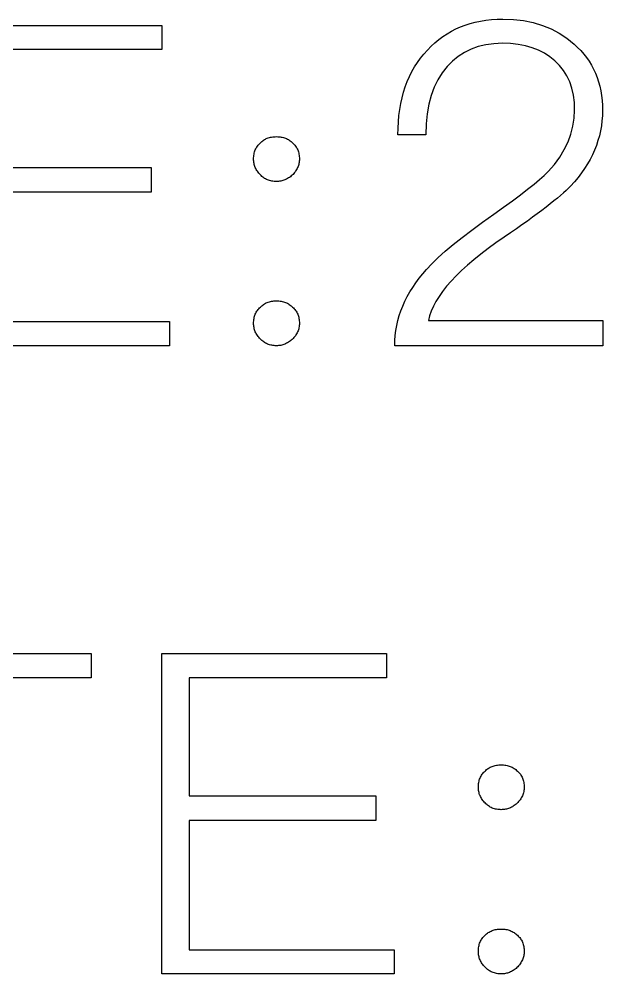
# Model space of a CAD drawing. Extents: x -100 to 100, y -100 to 100.
# Drawn here: x -85.08 to -79.12, y -62.09 to -52.33 of the extents above; entities that cross this region are included whole.
import ezdxf

# ---------------------------------------------------------------- set-up
doc = ezdxf.new("R2010")
doc.units = 0
doc.header["$MEASUREMENT"] = 0
doc.layers.get('0').update_dxf_attribs({"linetype": 'CONTINUOUS'})

msp = doc.modelspace()

# ---------------------------------------------------------------- linework, layer by layer
for points in [[(-85.922412, -52.39271), (-83.624775, -52.39271), (-83.624775, -52.39271), (-83.624775, -52.640361), (-83.624775, -52.640361), (-85.642656, -52.640361), (-85.642656, -52.640361), (-85.642656, -53.846499), (-85.642656, -53.846499), (-83.734844, -53.846499), (-83.734844, -53.846499), (-83.734844, -54.09874), (-83.734844, -54.09874), (-85.642656, -54.09874), (-85.642656, -54.09874), (-85.642656, -55.419536), (-85.642656, -55.419536), (-83.546807, -55.419536), (-83.546807, -55.419536), (-83.546807, -55.667188), (-83.546807, -55.667188), (-85.922412, -55.667188), (-85.922412, -55.667188), (-85.922412, -52.39271)], [(-80.138423, -52.328501), (-80.029717, -52.332515), (-80.029717, -52.332515), (-79.92603, -52.344551), (-79.92603, -52.344551), (-79.827354, -52.364614), (-79.827354, -52.364614), (-79.733701, -52.392705), (-79.733701, -52.392705), (-79.645059, -52.428818), (-79.645059, -52.428818), (-79.561436, -52.472959), (-79.561436, -52.472959), (-79.482822, -52.525127), (-79.482822, -52.525127), (-79.409233, -52.585317), (-79.409233, -52.585317), (-79.374248, -52.617529), (-79.374248, -52.617529), (-79.341514, -52.651104), (-79.341514, -52.651104), (-79.311045, -52.686035), (-79.311045, -52.686035), (-79.282827, -52.722329), (-79.282827, -52.722329), (-79.25687, -52.759985), (-79.25687, -52.759985), (-79.233169, -52.799004), (-79.233169, -52.799004), (-79.211729, -52.83939), (-79.211729, -52.83939), (-79.192544, -52.881123), (-79.192544, -52.881123), (-79.175605, -52.924229), (-79.175605, -52.924229), (-79.160938, -52.968691), (-79.160938, -52.968691), (-79.148525, -53.014521), (-79.148525, -53.014521), (-79.138369, -53.061704), (-79.138369, -53.061704), (-79.130469, -53.110254), (-79.130469, -53.110254), (-79.124824, -53.160166), (-79.124824, -53.160166), (-79.12144, -53.211436), (-79.12144, -53.211436), (-79.120308, -53.264072), (-79.120308, -53.264072), (-79.121582, -53.316523), (-79.121582, -53.316523), (-79.125396, -53.368398), (-79.125396, -53.368398), (-79.131758, -53.419707), (-79.131758, -53.419707), (-79.140664, -53.470444), (-79.140664, -53.470444), (-79.152109, -53.520605), (-79.152109, -53.520605), (-79.166099, -53.57019), (-79.166099, -53.57019), (-79.182632, -53.619204), (-79.182632, -53.619204), (-79.201714, -53.667646), (-79.201714, -53.667646), (-79.223335, -53.715513), (-79.223335, -53.715513), (-79.247495, -53.762803), (-79.247495, -53.762803), (-79.274209, -53.809526), (-79.274209, -53.809526), (-79.303467, -53.855674), (-79.303467, -53.855674), (-79.335264, -53.90125), (-79.335264, -53.90125), (-79.369604, -53.94625), (-79.369604, -53.94625), (-79.406494, -53.990674), (-79.406494, -53.990674), (-79.445923, -54.034526), (-79.445923, -54.034526), (-79.467388, -54.05646), (-79.467388, -54.05646), (-79.491636, -54.079819), (-79.491636, -54.079819), (-79.518691, -54.104614), (-79.518691, -54.104614), (-79.54854, -54.13084), (-79.54854, -54.13084), (-79.581177, -54.158501), (-79.581177, -54.158501), (-79.616611, -54.187598), (-79.616611, -54.187598), (-79.654844, -54.21812), (-79.654844, -54.21812), (-79.695864, -54.250078), (-79.695864, -54.250078), (-79.739683, -54.283472), (-79.739683, -54.283472), (-79.786294, -54.318296), (-79.786294, -54.318296), (-79.835703, -54.354556), (-79.835703, -54.354556), (-79.887905, -54.392246), (-79.887905, -54.392246), (-79.942905, -54.431377), (-79.942905, -54.431377), (-80.000698, -54.471934), (-80.000698, -54.471934), (-80.061279, -54.513926), (-80.061279, -54.513926), (-80.124663, -54.557349), (-80.124663, -54.557349), (-80.20938, -54.61604), (-80.20938, -54.61604), (-80.289258, -54.674009), (-80.289258, -54.674009), (-80.364302, -54.73126), (-80.364302, -54.73126), (-80.434517, -54.787798), (-80.434517, -54.787798), (-80.499878, -54.843623), (-80.499878, -54.843623), (-80.560415, -54.898726), (-80.560415, -54.898726), (-80.616118, -54.953115), (-80.616118, -54.953115), (-80.666973, -55.006787), (-80.666973, -55.006787), (-80.712998, -55.059741), (-80.712998, -55.059741), (-80.754185, -55.111982), (-80.754185, -55.111982), (-80.790527, -55.163501), (-80.790527, -55.163501), (-80.822041, -55.214307), (-80.822041, -55.214307), (-80.848716, -55.264399), (-80.848716, -55.264399), (-80.870552, -55.313774), (-80.870552, -55.313774), (-80.887554, -55.362432), (-80.887554, -55.362432), (-80.899722, -55.410371), (-80.899722, -55.410371), (-79.115718, -55.410371), (-79.115718, -55.410371), (-79.115718, -55.667188), (-79.115718, -55.667188), (-81.243672, -55.667188), (-81.243672, -55.667188), (-81.242397, -55.614697), (-81.242397, -55.614697), (-81.238584, -55.56271), (-81.238584, -55.56271), (-81.232227, -55.511226), (-81.232227, -55.511226), (-81.223325, -55.460239), (-81.223325, -55.460239), (-81.21187, -55.409761), (-81.21187, -55.409761), (-81.197886, -55.359775), (-81.197886, -55.359775), (-81.181348, -55.310298), (-81.181348, -55.310298), (-81.162275, -55.261318), (-81.162275, -55.261318), (-81.140654, -55.212842), (-81.140654, -55.212842), (-81.116484, -55.164868), (-81.116484, -55.164868), (-81.089771, -55.117393), (-81.089771, -55.117393), (-81.060522, -55.070425), (-81.060522, -55.070425), (-81.028721, -55.02395), (-81.028721, -55.02395), (-80.994375, -54.977983), (-80.994375, -54.977983), (-80.957495, -54.932515), (-80.957495, -54.932515), (-80.918057, -54.887549), (-80.918057, -54.887549), (-80.863169, -54.828579), (-80.863169, -54.828579), (-80.799395, -54.766304), (-80.799395, -54.766304), (-80.726733, -54.700737), (-80.726733, -54.700737), (-80.64519, -54.631875), (-80.64519, -54.631875), (-80.554756, -54.559717), (-80.554756, -54.559717), (-80.455439, -54.484258), (-80.455439, -54.484258), (-80.347231, -54.405508), (-80.347231, -54.405508), (-80.230142, -54.323462), (-80.230142, -54.323462), (-80.131182, -54.252446), (-80.131182, -54.252446), (-80.040679, -54.186167), (-80.040679, -54.186167), (-79.958633, -54.124609), (-79.958633, -54.124609), (-79.885034, -54.067788), (-79.885034, -54.067788), (-79.819902, -54.015688), (-79.819902, -54.015688), (-79.763218, -53.968325), (-79.763218, -53.968325), (-79.71499, -53.925684), (-79.71499, -53.925684), (-79.67522, -53.887778), (-79.67522, -53.887778), (-79.611807, -53.81376), (-79.611807, -53.81376), (-79.556846, -53.738447), (-79.556846, -53.738447), (-79.510337, -53.661841), (-79.510337, -53.661841), (-79.47229, -53.58395), (-79.47229, -53.58395), (-79.442695, -53.504766), (-79.442695, -53.504766), (-79.421548, -53.424297), (-79.421548, -53.424297), (-79.408867, -53.342534), (-79.408867, -53.342534), (-79.404644, -53.259482), (-79.404644, -53.259482), (-79.407798, -53.180371), (-79.407798, -53.180371), (-79.417251, -53.105845), (-79.417251, -53.105845), (-79.433018, -53.035913), (-79.433018, -53.035913), (-79.455093, -52.970557), (-79.455093, -52.970557), (-79.483472, -52.90979), (-79.483472, -52.90979), (-79.518154, -52.853608), (-79.518154, -52.853608), (-79.559141, -52.802017), (-79.559141, -52.802017), (-79.606431, -52.75501), (-79.606431, -52.75501), (-79.657959, -52.713091), (-79.657959, -52.713091), (-79.713916, -52.676758), (-79.713916, -52.676758), (-79.774326, -52.646016), (-79.774326, -52.646016), (-79.83918, -52.620864), (-79.83918, -52.620864), (-79.908477, -52.601299), (-79.908477, -52.601299), (-79.982207, -52.587324), (-79.982207, -52.587324), (-80.060386, -52.578945), (-80.060386, -52.578945), (-80.143013, -52.576152), (-80.143013, -52.576152), (-80.230078, -52.579878), (-80.230078, -52.579878), (-80.312407, -52.591055), (-80.312407, -52.591055), (-80.39002, -52.609688), (-80.39002, -52.609688), (-80.462896, -52.635767), (-80.462896, -52.635767), (-80.53104, -52.669307), (-80.53104, -52.669307), (-80.594458, -52.710293), (-80.594458, -52.710293), (-80.653145, -52.758735), (-80.653145, -52.758735), (-80.707104, -52.814629), (-80.707104, -52.814629), (-80.758696, -52.877686), (-80.758696, -52.877686), (-80.803408, -52.947627), (-80.803408, -52.947627), (-80.841245, -53.024443), (-80.841245, -53.024443), (-80.872202, -53.10814), (-80.872202, -53.10814), (-80.896279, -53.198716), (-80.896279, -53.198716), (-80.913477, -53.296172), (-80.913477, -53.296172), (-80.923794, -53.400503), (-80.923794, -53.400503), (-80.927231, -53.511719), (-80.927231, -53.511719), (-81.211572, -53.511719), (-81.211572, -53.511719), (-81.210391, -53.443843), (-81.210391, -53.443843), (-81.206841, -53.377788), (-81.206841, -53.377788), (-81.200928, -53.313564), (-81.200928, -53.313564), (-81.192656, -53.251172), (-81.192656, -53.251172), (-81.182012, -53.190601), (-81.182012, -53.190601), (-81.169009, -53.13186), (-81.169009, -53.13186), (-81.153638, -53.074946), (-81.153638, -53.074946), (-81.135908, -53.019854), (-81.135908, -53.019854), (-81.115806, -52.966597), (-81.115806, -52.966597), (-81.09334, -52.915161), (-81.09334, -52.915161), (-81.068511, -52.865557), (-81.068511, -52.865557), (-81.041313, -52.817778), (-81.041313, -52.817778), (-81.011758, -52.771831), (-81.011758, -52.771831), (-80.979829, -52.727705), (-80.979829, -52.727705), (-80.945542, -52.68541), (-80.945542, -52.68541), (-80.908896, -52.644937), (-80.908896, -52.644937), (-80.872021, -52.606621), (-80.872021, -52.606621), (-80.833652, -52.570776), (-80.833652, -52.570776), (-80.79377, -52.537402), (-80.79377, -52.537402), (-80.752388, -52.506494), (-80.752388, -52.506494), (-80.709502, -52.478066), (-80.709502, -52.478066), (-80.665112, -52.452109), (-80.665112, -52.452109), (-80.619209, -52.428623), (-80.619209, -52.428623), (-80.571807, -52.407607), (-80.571807, -52.407607), (-80.5229, -52.389067), (-80.5229, -52.389067), (-80.47249, -52.372998), (-80.47249, -52.372998), (-80.420576, -52.359404), (-80.420576, -52.359404), (-80.367153, -52.348276), (-80.367153, -52.348276), (-80.312231, -52.339624), (-80.312231, -52.339624), (-80.255801, -52.333442), (-80.255801, -52.333442), (-80.197861, -52.329736), (-80.197861, -52.329736), (-80.138423, -52.328501)], [(-82.452568, -53.530059), (-82.440098, -53.530308), (-82.440098, -53.530308), (-82.42792, -53.53106), (-82.42792, -53.53106), (-82.416025, -53.532319), (-82.416025, -53.532319), (-82.404424, -53.534072), (-82.404424, -53.534072), (-82.393096, -53.536328), (-82.393096, -53.536328), (-82.382061, -53.539087), (-82.382061, -53.539087), (-82.371318, -53.542349), (-82.371318, -53.542349), (-82.360859, -53.546113), (-82.360859, -53.546113), (-82.350684, -53.550376), (-82.350684, -53.550376), (-82.340791, -53.555137), (-82.340791, -53.555137), (-82.331191, -53.560405), (-82.331191, -53.560405), (-82.321865, -53.566177), (-82.321865, -53.566177), (-82.312842, -53.572446), (-82.312842, -53.572446), (-82.304102, -53.579219), (-82.304102, -53.579219), (-82.295645, -53.586494), (-82.295645, -53.586494), (-82.287471, -53.594268), (-82.287471, -53.594268), (-82.279141, -53.601899), (-82.279141, -53.601899), (-82.271348, -53.609888), (-82.271348, -53.609888), (-82.264092, -53.618237), (-82.264092, -53.618237), (-82.257373, -53.626943), (-82.257373, -53.626943), (-82.251201, -53.636006), (-82.251201, -53.636006), (-82.245547, -53.64543), (-82.245547, -53.64543), (-82.240449, -53.65521), (-82.240449, -53.65521), (-82.235879, -53.665352), (-82.235879, -53.665352), (-82.231846, -53.67585), (-82.231846, -53.67585), (-82.228359, -53.686709), (-82.228359, -53.686709), (-82.2254, -53.69792), (-82.2254, -53.69792), (-82.222979, -53.709497), (-82.222979, -53.709497), (-82.221094, -53.721426), (-82.221094, -53.721426), (-82.219756, -53.733716), (-82.219756, -53.733716), (-82.218955, -53.746367), (-82.218955, -53.746367), (-82.218682, -53.75937), (-82.218682, -53.75937), (-82.218965, -53.770762), (-82.218965, -53.770762), (-82.219834, -53.782012), (-82.219834, -53.782012), (-82.22126, -53.79312), (-82.22126, -53.79312), (-82.223262, -53.804087), (-82.223262, -53.804087), (-82.22584, -53.814902), (-82.22584, -53.814902), (-82.229004, -53.825581), (-82.229004, -53.825581), (-82.232725, -53.836113), (-82.232725, -53.836113), (-82.237031, -53.846504), (-82.237031, -53.846504), (-82.241904, -53.856753), (-82.241904, -53.856753), (-82.247344, -53.866855), (-82.247344, -53.866855), (-82.253369, -53.876816), (-82.253369, -53.876816), (-82.259961, -53.886636), (-82.259961, -53.886636), (-82.267119, -53.896309), (-82.267119, -53.896309), (-82.274863, -53.905835), (-82.274863, -53.905835), (-82.283174, -53.915225), (-82.283174, -53.915225), (-82.292061, -53.924468), (-82.292061, -53.924468), (-82.301289, -53.932241), (-82.301289, -53.932241), (-82.310625, -53.939517), (-82.310625, -53.939517), (-82.320068, -53.946284), (-82.320068, -53.946284), (-82.329609, -53.952554), (-82.329609, -53.952554), (-82.339268, -53.958325), (-82.339268, -53.958325), (-82.349033, -53.963589), (-82.349033, -53.963589), (-82.358896, -53.968354), (-82.358896, -53.968354), (-82.368877, -53.972622), (-82.368877, -53.972622), (-82.378965, -53.976377), (-82.378965, -53.976377), (-82.38915, -53.979644), (-82.38915, -53.979644), (-82.399453, -53.982397), (-82.399453, -53.982397), (-82.409863, -53.984658), (-82.409863, -53.984658), (-82.420381, -53.986411), (-82.420381, -53.986411), (-82.431006, -53.987666), (-82.431006, -53.987666), (-82.441729, -53.988418), (-82.441729, -53.988418), (-82.452568, -53.988667), (-82.452568, -53.988667), (-82.465039, -53.988398), (-82.465039, -53.988398), (-82.477217, -53.987598), (-82.477217, -53.987598), (-82.489121, -53.98625), (-82.489121, -53.98625), (-82.500723, -53.98437), (-82.500723, -53.98437), (-82.512041, -53.981953), (-82.512041, -53.981953), (-82.523086, -53.978994), (-82.523086, -53.978994), (-82.533828, -53.975503), (-82.533828, -53.975503), (-82.544297, -53.971475), (-82.544297, -53.971475), (-82.554463, -53.966904), (-82.554463, -53.966904), (-82.564365, -53.961797), (-82.564365, -53.961797), (-82.573955, -53.956152), (-82.573955, -53.956152), (-82.583281, -53.949976), (-82.583281, -53.949976), (-82.592305, -53.943257), (-82.592305, -53.943257), (-82.601045, -53.936001), (-82.601045, -53.936001), (-82.609502, -53.928208), (-82.609502, -53.928208), (-82.617666, -53.919878), (-82.617666, -53.919878), (-82.625996, -53.911191), (-82.625996, -53.911191), (-82.633789, -53.902324), (-82.633789, -53.902324), (-82.641055, -53.893276), (-82.641055, -53.893276), (-82.647773, -53.884053), (-82.647773, -53.884053), (-82.653945, -53.874644), (-82.653945, -53.874644), (-82.65959, -53.865063), (-82.65959, -53.865063), (-82.664697, -53.855298), (-82.664697, -53.855298), (-82.669268, -53.845356), (-82.669268, -53.845356), (-82.673301, -53.835234), (-82.673301, -53.835234), (-82.676787, -53.824937), (-82.676787, -53.824937), (-82.679736, -53.814458), (-82.679736, -53.814458), (-82.682158, -53.803799), (-82.682158, -53.803799), (-82.684043, -53.792959), (-82.684043, -53.792959), (-82.685391, -53.781943), (-82.685391, -53.781943), (-82.686191, -53.770747), (-82.686191, -53.770747), (-82.686465, -53.75937), (-82.686465, -53.75937), (-82.686191, -53.746367), (-82.686191, -53.746367), (-82.685391, -53.733716), (-82.685391, -53.733716), (-82.684043, -53.721426), (-82.684043, -53.721426), (-82.682158, -53.709497), (-82.682158, -53.709497), (-82.679736, -53.69792), (-82.679736, -53.69792), (-82.676787, -53.686709), (-82.676787, -53.686709), (-82.673301, -53.67585), (-82.673301, -53.67585), (-82.669268, -53.665352), (-82.669268, -53.665352), (-82.664697, -53.65521), (-82.664697, -53.65521), (-82.65959, -53.64543), (-82.65959, -53.64543), (-82.653945, -53.636006), (-82.653945, -53.636006), (-82.647773, -53.626943), (-82.647773, -53.626943), (-82.641055, -53.618237), (-82.641055, -53.618237), (-82.633789, -53.609888), (-82.633789, -53.609888), (-82.625996, -53.601899), (-82.625996, -53.601899), (-82.617666, -53.594268), (-82.617666, -53.594268), (-82.610039, -53.586494), (-82.610039, -53.586494), (-82.602051, -53.579219), (-82.602051, -53.579219), (-82.593701, -53.572446), (-82.593701, -53.572446), (-82.585, -53.566177), (-82.585, -53.566177), (-82.575928, -53.560405), (-82.575928, -53.560405), (-82.566504, -53.555137), (-82.566504, -53.555137), (-82.556729, -53.550376), (-82.556729, -53.550376), (-82.546592, -53.546113), (-82.546592, -53.546113), (-82.536094, -53.542349), (-82.536094, -53.542349), (-82.525234, -53.539087), (-82.525234, -53.539087), (-82.514014, -53.536328), (-82.514014, -53.536328), (-82.502451, -53.534072), (-82.502451, -53.534072), (-82.490508, -53.532319), (-82.490508, -53.532319), (-82.478223, -53.53106), (-82.478223, -53.53106), (-82.465576, -53.530308), (-82.465576, -53.530308), (-82.452568, -53.530059)], [(-82.452568, -55.208579), (-82.440098, -55.208828), (-82.440098, -55.208828), (-82.42792, -55.20958), (-82.42792, -55.20958), (-82.416025, -55.210835), (-82.416025, -55.210835), (-82.404424, -55.212593), (-82.404424, -55.212593), (-82.393096, -55.214849), (-82.393096, -55.214849), (-82.382061, -55.217607), (-82.382061, -55.217607), (-82.371318, -55.220869), (-82.371318, -55.220869), (-82.360859, -55.224629), (-82.360859, -55.224629), (-82.350684, -55.228892), (-82.350684, -55.228892), (-82.340791, -55.233657), (-82.340791, -55.233657), (-82.331191, -55.238926), (-82.331191, -55.238926), (-82.321865, -55.244692), (-82.321865, -55.244692), (-82.312842, -55.250962), (-82.312842, -55.250962), (-82.304102, -55.257734), (-82.304102, -55.257734), (-82.295645, -55.265005), (-82.295645, -55.265005), (-82.287471, -55.272778), (-82.287471, -55.272778), (-82.279141, -55.28041), (-82.279141, -55.28041), (-82.271348, -55.288398), (-82.271348, -55.288398), (-82.264092, -55.296748), (-82.264092, -55.296748), (-82.257373, -55.305459), (-82.257373, -55.305459), (-82.251201, -55.314521), (-82.251201, -55.314521), (-82.245547, -55.323945), (-82.245547, -55.323945), (-82.240449, -55.333726), (-82.240449, -55.333726), (-82.235879, -55.343867), (-82.235879, -55.343867), (-82.231846, -55.354365), (-82.231846, -55.354365), (-82.228359, -55.36522), (-82.228359, -55.36522), (-82.2254, -55.376431), (-82.2254, -55.376431), (-82.222979, -55.388008), (-82.222979, -55.388008), (-82.221094, -55.399937), (-82.221094, -55.399937), (-82.219756, -55.412227), (-82.219756, -55.412227), (-82.218955, -55.424873), (-82.218955, -55.424873), (-82.218682, -55.437876), (-82.218682, -55.437876), (-82.218965, -55.449272), (-82.218965, -55.449272), (-82.219834, -55.460522), (-82.219834, -55.460522), (-82.22126, -55.471631), (-82.22126, -55.471631), (-82.223262, -55.482598), (-82.223262, -55.482598), (-82.22584, -55.493418), (-82.22584, -55.493418), (-82.229004, -55.504097), (-82.229004, -55.504097), (-82.232725, -55.514629), (-82.232725, -55.514629), (-82.237031, -55.52502), (-82.237031, -55.52502), (-82.241904, -55.535269), (-82.241904, -55.535269), (-82.247344, -55.545371), (-82.247344, -55.545371), (-82.253369, -55.555332), (-82.253369, -55.555332), (-82.259961, -55.565146), (-82.259961, -55.565146), (-82.267119, -55.574819), (-82.267119, -55.574819), (-82.274863, -55.584351), (-82.274863, -55.584351), (-82.283174, -55.593735), (-82.283174, -55.593735), (-82.292061, -55.602979), (-82.292061, -55.602979), (-82.301289, -55.610752), (-82.301289, -55.610752), (-82.310625, -55.618027), (-82.310625, -55.618027), (-82.320068, -55.6248), (-82.320068, -55.6248), (-82.329609, -55.631069), (-82.329609, -55.631069), (-82.339268, -55.636841), (-82.339268, -55.636841), (-82.349033, -55.642109), (-82.349033, -55.642109), (-82.358896, -55.646875), (-82.358896, -55.646875), (-82.368877, -55.651138), (-82.368877, -55.651138), (-82.378965, -55.654902), (-82.378965, -55.654902), (-82.38915, -55.658164), (-82.38915, -55.658164), (-82.399453, -55.660918), (-82.399453, -55.660918), (-82.409863, -55.663174), (-82.409863, -55.663174), (-82.420381, -55.664932), (-82.420381, -55.664932), (-82.431006, -55.666187), (-82.431006, -55.666187), (-82.441729, -55.666938), (-82.441729, -55.666938), (-82.452568, -55.667188), (-82.452568, -55.667188), (-82.465039, -55.666919), (-82.465039, -55.666919), (-82.477217, -55.666113), (-82.477217, -55.666113), (-82.489121, -55.664771), (-82.489121, -55.664771), (-82.500723, -55.662891), (-82.500723, -55.662891), (-82.512041, -55.660474), (-82.512041, -55.660474), (-82.523086, -55.65752), (-82.523086, -55.65752), (-82.533828, -55.654023), (-82.533828, -55.654023), (-82.544297, -55.64999), (-82.544297, -55.64999), (-82.554463, -55.645425), (-82.554463, -55.645425), (-82.564365, -55.640317), (-82.564365, -55.640317), (-82.573955, -55.634673), (-82.573955, -55.634673), (-82.583281, -55.628491), (-82.583281, -55.628491), (-82.592305, -55.621777), (-82.592305, -55.621777), (-82.601045, -55.614521), (-82.601045, -55.614521), (-82.609502, -55.606729), (-82.609502, -55.606729), (-82.617666, -55.598398), (-82.617666, -55.598398), (-82.625996, -55.589707), (-82.625996, -55.589707), (-82.633789, -55.580845), (-82.633789, -55.580845), (-82.641055, -55.571797), (-82.641055, -55.571797), (-82.647773, -55.562568), (-82.647773, -55.562568), (-82.653945, -55.553164), (-82.653945, -55.553164), (-82.65959, -55.543579), (-82.65959, -55.543579), (-82.664697, -55.533813), (-82.664697, -55.533813), (-82.669268, -55.523872), (-82.669268, -55.523872), (-82.673301, -55.51375), (-82.673301, -55.51375), (-82.676787, -55.503452), (-82.676787, -55.503452), (-82.679736, -55.492969), (-82.679736, -55.492969), (-82.682158, -55.48231), (-82.682158, -55.48231), (-82.684043, -55.47147), (-82.684043, -55.47147), (-82.685391, -55.460454), (-82.685391, -55.460454), (-82.686191, -55.449253), (-82.686191, -55.449253), (-82.686465, -55.437876), (-82.686465, -55.437876), (-82.686191, -55.424873), (-82.686191, -55.424873), (-82.685391, -55.412227), (-82.685391, -55.412227), (-82.684043, -55.399937), (-82.684043, -55.399937), (-82.682158, -55.388008), (-82.682158, -55.388008), (-82.679736, -55.376431), (-82.679736, -55.376431), (-82.676787, -55.36522), (-82.676787, -55.36522), (-82.673301, -55.354365), (-82.673301, -55.354365), (-82.669268, -55.343867), (-82.669268, -55.343867), (-82.664697, -55.333726), (-82.664697, -55.333726), (-82.65959, -55.323945), (-82.65959, -55.323945), (-82.653945, -55.314521), (-82.653945, -55.314521), (-82.647773, -55.305459), (-82.647773, -55.305459), (-82.641055, -55.296748), (-82.641055, -55.296748), (-82.633789, -55.288398), (-82.633789, -55.288398), (-82.625996, -55.28041), (-82.625996, -55.28041), (-82.617666, -55.272778), (-82.617666, -55.272778), (-82.610039, -55.265005), (-82.610039, -55.265005), (-82.602051, -55.257734), (-82.602051, -55.257734), (-82.593701, -55.250962), (-82.593701, -55.250962), (-82.585, -55.244692), (-82.585, -55.244692), (-82.575928, -55.238926), (-82.575928, -55.238926), (-82.566504, -55.233657), (-82.566504, -55.233657), (-82.556729, -55.228892), (-82.556729, -55.228892), (-82.546592, -55.224629), (-82.546592, -55.224629), (-82.536094, -55.220869), (-82.536094, -55.220869), (-82.525234, -55.217607), (-82.525234, -55.217607), (-82.514014, -55.214849), (-82.514014, -55.214849), (-82.502451, -55.212593), (-82.502451, -55.212593), (-82.490508, -55.210835), (-82.490508, -55.210835), (-82.478223, -55.20958), (-82.478223, -55.20958), (-82.465576, -55.208828), (-82.465576, -55.208828), (-82.452568, -55.208579)], [(-87.03042, -58.813271), (-84.347549, -58.813271), (-84.347549, -58.813271), (-84.347549, -59.060918), (-84.347549, -59.060918), (-85.549111, -59.060918), (-85.549111, -59.060918), (-85.549111, -62.087749), (-85.549111, -62.087749), (-85.828867, -62.087749), (-85.828867, -62.087749), (-85.828867, -59.060918), (-85.828867, -59.060918), (-87.03042, -59.060918), (-87.03042, -59.060918), (-87.03042, -58.813271)], [(-83.624775, -58.813271), (-81.327139, -58.813271), (-81.327139, -58.813271), (-81.327139, -59.060918), (-81.327139, -59.060918), (-83.345029, -59.060918), (-83.345029, -59.060918), (-83.345029, -60.267061), (-83.345029, -60.267061), (-81.437207, -60.267061), (-81.437207, -60.267061), (-81.437207, -60.519302), (-81.437207, -60.519302), (-83.345029, -60.519302), (-83.345029, -60.519302), (-83.345029, -61.840098), (-83.345029, -61.840098), (-81.249185, -61.840098), (-81.249185, -61.840098), (-81.249185, -62.087749), (-81.249185, -62.087749), (-83.624775, -62.087749), (-83.624775, -62.087749), (-83.624775, -58.813271)], [(-80.154941, -59.95062), (-80.142476, -59.950869), (-80.142476, -59.950869), (-80.130293, -59.951621), (-80.130293, -59.951621), (-80.118394, -59.952876), (-80.118394, -59.952876), (-80.106787, -59.954634), (-80.106787, -59.954634), (-80.095469, -59.95689), (-80.095469, -59.95689), (-80.084434, -59.959648), (-80.084434, -59.959648), (-80.073687, -59.96291), (-80.073687, -59.96291), (-80.063223, -59.96667), (-80.063223, -59.96667), (-80.053047, -59.970933), (-80.053047, -59.970933), (-80.043159, -59.975698), (-80.043159, -59.975698), (-80.033555, -59.980967), (-80.033555, -59.980967), (-80.024243, -59.986738), (-80.024243, -59.986738), (-80.01521, -59.993008), (-80.01521, -59.993008), (-80.006465, -59.99978), (-80.006465, -59.99978), (-79.998008, -60.007056), (-79.998008, -60.007056), (-79.989844, -60.014829), (-79.989844, -60.014829), (-79.981514, -60.022456), (-79.981514, -60.022456), (-79.973721, -60.030449), (-79.973721, -60.030449), (-79.966465, -60.038799), (-79.966465, -60.038799), (-79.959741, -60.047505), (-79.959741, -60.047505), (-79.953564, -60.056567), (-79.953564, -60.056567), (-79.94792, -60.065991), (-79.94792, -60.065991), (-79.942817, -60.075771), (-79.942817, -60.075771), (-79.938247, -60.085913), (-79.938247, -60.085913), (-79.934219, -60.096411), (-79.934219, -60.096411), (-79.930723, -60.107271), (-79.930723, -60.107271), (-79.927773, -60.118481), (-79.927773, -60.118481), (-79.925352, -60.130054), (-79.925352, -60.130054), (-79.923472, -60.141987), (-79.923472, -60.141987), (-79.922124, -60.154277), (-79.922124, -60.154277), (-79.921318, -60.166924), (-79.921318, -60.166924), (-79.92105, -60.179932), (-79.92105, -60.179932), (-79.921333, -60.191323), (-79.921333, -60.191323), (-79.922197, -60.202573), (-79.922197, -60.202573), (-79.923628, -60.213682), (-79.923628, -60.213682), (-79.925635, -60.224644), (-79.925635, -60.224644), (-79.928218, -60.235469), (-79.928218, -60.235469), (-79.931372, -60.246143), (-79.931372, -60.246143), (-79.935098, -60.256675), (-79.935098, -60.256675), (-79.939395, -60.267065), (-79.939395, -60.267065), (-79.944268, -60.277314), (-79.944268, -60.277314), (-79.949712, -60.287417), (-79.949712, -60.287417), (-79.955732, -60.297378), (-79.955732, -60.297378), (-79.962329, -60.307192), (-79.962329, -60.307192), (-79.969497, -60.31687), (-79.969497, -60.31687), (-79.977231, -60.326396), (-79.977231, -60.326396), (-79.985542, -60.335786), (-79.985542, -60.335786), (-79.994434, -60.345029), (-79.994434, -60.345029), (-80.003657, -60.352803), (-80.003657, -60.352803), (-80.012993, -60.360078), (-80.012993, -60.360078), (-80.022432, -60.366846), (-80.022432, -60.366846), (-80.031982, -60.373115), (-80.031982, -60.373115), (-80.041641, -60.378887), (-80.041641, -60.378887), (-80.051401, -60.38415), (-80.051401, -60.38415), (-80.06127, -60.388916), (-80.06127, -60.388916), (-80.07125, -60.393179), (-80.07125, -60.393179), (-80.081338, -60.396943), (-80.081338, -60.396943), (-80.091528, -60.400205), (-80.091528, -60.400205), (-80.101826, -60.402959), (-80.101826, -60.402959), (-80.112231, -60.405215), (-80.112231, -60.405215), (-80.122744, -60.406973), (-80.122744, -60.406973), (-80.133369, -60.408228), (-80.133369, -60.408228), (-80.144102, -60.408979), (-80.144102, -60.408979), (-80.154941, -60.409229), (-80.154941, -60.409229), (-80.167412, -60.40896), (-80.167412, -60.40896), (-80.179595, -60.408154), (-80.179595, -60.408154), (-80.191484, -60.406812), (-80.191484, -60.406812), (-80.203096, -60.404932), (-80.203096, -60.404932), (-80.214419, -60.402515), (-80.214419, -60.402515), (-80.225454, -60.399556), (-80.225454, -60.399556), (-80.236206, -60.396064), (-80.236206, -60.396064), (-80.246665, -60.392031), (-80.246665, -60.392031), (-80.256841, -60.387461), (-80.256841, -60.387461), (-80.266729, -60.382358), (-80.266729, -60.382358), (-80.276333, -60.376714), (-80.276333, -60.376714), (-80.285645, -60.370532), (-80.285645, -60.370532), (-80.294678, -60.363818), (-80.294678, -60.363818), (-80.303418, -60.356563), (-80.303418, -60.356563), (-80.31187, -60.34877), (-80.31187, -60.34877), (-80.320039, -60.340439), (-80.320039, -60.340439), (-80.328369, -60.331753), (-80.328369, -60.331753), (-80.336162, -60.322886), (-80.336162, -60.322886), (-80.343418, -60.313838), (-80.343418, -60.313838), (-80.350137, -60.304614), (-80.350137, -60.304614), (-80.356313, -60.295205), (-80.356313, -60.295205), (-80.361963, -60.285625), (-80.361963, -60.285625), (-80.367065, -60.275859), (-80.367065, -60.275859), (-80.371631, -60.265918), (-80.371631, -60.265918), (-80.375664, -60.255796), (-80.375664, -60.255796), (-80.37916, -60.245493), (-80.37916, -60.245493), (-80.382114, -60.235015), (-80.382114, -60.235015), (-80.384531, -60.22436), (-80.384531, -60.22436), (-80.386416, -60.213521), (-80.386416, -60.213521), (-80.387754, -60.2025), (-80.387754, -60.2025), (-80.38856, -60.191309), (-80.38856, -60.191309), (-80.388828, -60.179932), (-80.388828, -60.179932), (-80.38856, -60.166924), (-80.38856, -60.166924), (-80.387754, -60.154277), (-80.387754, -60.154277), (-80.386416, -60.141987), (-80.386416, -60.141987), (-80.384531, -60.130054), (-80.384531, -60.130054), (-80.382114, -60.118481), (-80.382114, -60.118481), (-80.37916, -60.107271), (-80.37916, -60.107271), (-80.375664, -60.096411), (-80.375664, -60.096411), (-80.371631, -60.085913), (-80.371631, -60.085913), (-80.367065, -60.075771), (-80.367065, -60.075771), (-80.361963, -60.065991), (-80.361963, -60.065991), (-80.356313, -60.056567), (-80.356313, -60.056567), (-80.350137, -60.047505), (-80.350137, -60.047505), (-80.343418, -60.038799), (-80.343418, -60.038799), (-80.336162, -60.030449), (-80.336162, -60.030449), (-80.328369, -60.022456), (-80.328369, -60.022456), (-80.320039, -60.014829), (-80.320039, -60.014829), (-80.312407, -60.007056), (-80.312407, -60.007056), (-80.304424, -59.99978), (-80.304424, -59.99978), (-80.296079, -59.993008), (-80.296079, -59.993008), (-80.287368, -59.986738), (-80.287368, -59.986738), (-80.278301, -59.980967), (-80.278301, -59.980967), (-80.268882, -59.975698), (-80.268882, -59.975698), (-80.259102, -59.970933), (-80.259102, -59.970933), (-80.24896, -59.96667), (-80.24896, -59.96667), (-80.238462, -59.96291), (-80.238462, -59.96291), (-80.227607, -59.959648), (-80.227607, -59.959648), (-80.216387, -59.95689), (-80.216387, -59.95689), (-80.204814, -59.954634), (-80.204814, -59.954634), (-80.192886, -59.952876), (-80.192886, -59.952876), (-80.180591, -59.951621), (-80.180591, -59.951621), (-80.167949, -59.950869), (-80.167949, -59.950869), (-80.154941, -59.95062)], [(-80.154941, -61.629141), (-80.142476, -61.629395), (-80.142476, -61.629395), (-80.130293, -61.630146), (-80.130293, -61.630146), (-80.118394, -61.631396), (-80.118394, -61.631396), (-80.106787, -61.633149), (-80.106787, -61.633149), (-80.095469, -61.63541), (-80.095469, -61.63541), (-80.084434, -61.638169), (-80.084434, -61.638169), (-80.073687, -61.641431), (-80.073687, -61.641431), (-80.063223, -61.64519), (-80.063223, -61.64519), (-80.053047, -61.649453), (-80.053047, -61.649453), (-80.043159, -61.654219), (-80.043159, -61.654219), (-80.033555, -61.659487), (-80.033555, -61.659487), (-80.024243, -61.665254), (-80.024243, -61.665254), (-80.01521, -61.671523), (-80.01521, -61.671523), (-80.006465, -61.678296), (-80.006465, -61.678296), (-79.998008, -61.685566), (-79.998008, -61.685566), (-79.989844, -61.69334), (-79.989844, -61.69334), (-79.981514, -61.700972), (-79.981514, -61.700972), (-79.973721, -61.70896), (-79.973721, -61.70896), (-79.966465, -61.71731), (-79.966465, -61.71731), (-79.959741, -61.726021), (-79.959741, -61.726021), (-79.953564, -61.735083), (-79.953564, -61.735083), (-79.94792, -61.744502), (-79.94792, -61.744502), (-79.942817, -61.754287), (-79.942817, -61.754287), (-79.938247, -61.764429), (-79.938247, -61.764429), (-79.934219, -61.774927), (-79.934219, -61.774927), (-79.930723, -61.785781), (-79.930723, -61.785781), (-79.927773, -61.796992), (-79.927773, -61.796992), (-79.925352, -61.808569), (-79.925352, -61.808569), (-79.923472, -61.820498), (-79.923472, -61.820498), (-79.922124, -61.832783), (-79.922124, -61.832783), (-79.921318, -61.845435), (-79.921318, -61.845435), (-79.92105, -61.858442), (-79.92105, -61.858442), (-79.921333, -61.869834), (-79.921333, -61.869834), (-79.922197, -61.881084), (-79.922197, -61.881084), (-79.923628, -61.892192), (-79.923628, -61.892192), (-79.925635, -61.903154), (-79.925635, -61.903154), (-79.928218, -61.913979), (-79.928218, -61.913979), (-79.931372, -61.924653), (-79.931372, -61.924653), (-79.935098, -61.93519), (-79.935098, -61.93519), (-79.939395, -61.945581), (-79.939395, -61.945581), (-79.944268, -61.95583), (-79.944268, -61.95583), (-79.949712, -61.965933), (-79.949712, -61.965933), (-79.955732, -61.975894), (-79.955732, -61.975894), (-79.962329, -61.985708), (-79.962329, -61.985708), (-79.969497, -61.995386), (-79.969497, -61.995386), (-79.977231, -62.004912), (-79.977231, -62.004912), (-79.985542, -62.014297), (-79.985542, -62.014297), (-79.994434, -62.02354), (-79.994434, -62.02354), (-80.003657, -62.031318), (-80.003657, -62.031318), (-80.012993, -62.038589), (-80.012993, -62.038589), (-80.022432, -62.045361), (-80.022432, -62.045361), (-80.031982, -62.051631), (-80.031982, -62.051631), (-80.041641, -62.057402), (-80.041641, -62.057402), (-80.051401, -62.062671), (-80.051401, -62.062671), (-80.06127, -62.067437), (-80.06127, -62.067437), (-80.07125, -62.071699), (-80.07125, -62.071699), (-80.081338, -62.075464), (-80.081338, -62.075464), (-80.091528, -62.078721), (-80.091528, -62.078721), (-80.101826, -62.081479), (-80.101826, -62.081479), (-80.112231, -62.083735), (-80.112231, -62.083735), (-80.122744, -62.085493), (-80.122744, -62.085493), (-80.133369, -62.086748), (-80.133369, -62.086748), (-80.144102, -62.0875), (-80.144102, -62.0875), (-80.154941, -62.087749), (-80.154941, -62.087749), (-80.167412, -62.08748), (-80.167412, -62.08748), (-80.179595, -62.086675), (-80.179595, -62.086675), (-80.191484, -62.085332), (-80.191484, -62.085332), (-80.203096, -62.083447), (-80.203096, -62.083447), (-80.214419, -62.08103), (-80.214419, -62.08103), (-80.225454, -62.078076), (-80.225454, -62.078076), (-80.236206, -62.074585), (-80.236206, -62.074585), (-80.246665, -62.070552), (-80.246665, -62.070552), (-80.256841, -62.065986), (-80.256841, -62.065986), (-80.266729, -62.060879), (-80.266729, -62.060879), (-80.276333, -62.055239), (-80.276333, -62.055239), (-80.285645, -62.049053), (-80.285645, -62.049053), (-80.294678, -62.042339), (-80.294678, -62.042339), (-80.303418, -62.035083), (-80.303418, -62.035083), (-80.31187, -62.02729), (-80.31187, -62.02729), (-80.320039, -62.01896), (-80.320039, -62.01896), (-80.328369, -62.010269), (-80.328369, -62.010269), (-80.336162, -62.001401), (-80.336162, -62.001401), (-80.343418, -61.992358), (-80.343418, -61.992358), (-80.350137, -61.98313), (-80.350137, -61.98313), (-80.356313, -61.973726), (-80.356313, -61.973726), (-80.361963, -61.964141), (-80.361963, -61.964141), (-80.367065, -61.954375), (-80.367065, -61.954375), (-80.371631, -61.944434), (-80.371631, -61.944434), (-80.375664, -61.934312), (-80.375664, -61.934312), (-80.37916, -61.924009), (-80.37916, -61.924009), (-80.382114, -61.913525), (-80.382114, -61.913525), (-80.384531, -61.902871), (-80.384531, -61.902871), (-80.386416, -61.892031), (-80.386416, -61.892031), (-80.387754, -61.881016), (-80.387754, -61.881016), (-80.38856, -61.869814), (-80.38856, -61.869814), (-80.388828, -61.858442), (-80.388828, -61.858442), (-80.38856, -61.845435), (-80.38856, -61.845435), (-80.387754, -61.832783), (-80.387754, -61.832783), (-80.386416, -61.820498), (-80.386416, -61.820498), (-80.384531, -61.808569), (-80.384531, -61.808569), (-80.382114, -61.796992), (-80.382114, -61.796992), (-80.37916, -61.785781), (-80.37916, -61.785781), (-80.375664, -61.774927), (-80.375664, -61.774927), (-80.371631, -61.764429), (-80.371631, -61.764429), (-80.367065, -61.754287), (-80.367065, -61.754287), (-80.361963, -61.744502), (-80.361963, -61.744502), (-80.356313, -61.735083), (-80.356313, -61.735083), (-80.350137, -61.726021), (-80.350137, -61.726021), (-80.343418, -61.71731), (-80.343418, -61.71731), (-80.336162, -61.70896), (-80.336162, -61.70896), (-80.328369, -61.700972), (-80.328369, -61.700972), (-80.320039, -61.69334), (-80.320039, -61.69334), (-80.312407, -61.685566), (-80.312407, -61.685566), (-80.304424, -61.678296), (-80.304424, -61.678296), (-80.296079, -61.671523), (-80.296079, -61.671523), (-80.287368, -61.665254), (-80.287368, -61.665254), (-80.278301, -61.659487), (-80.278301, -61.659487), (-80.268882, -61.654219), (-80.268882, -61.654219), (-80.259102, -61.649453), (-80.259102, -61.649453), (-80.24896, -61.64519), (-80.24896, -61.64519), (-80.238462, -61.641431), (-80.238462, -61.641431), (-80.227607, -61.638169), (-80.227607, -61.638169), (-80.216387, -61.63541), (-80.216387, -61.63541), (-80.204814, -61.633149), (-80.204814, -61.633149), (-80.192886, -61.631396), (-80.192886, -61.631396), (-80.180591, -61.630146), (-80.180591, -61.630146), (-80.167949, -61.629395), (-80.167949, -61.629395), (-80.154941, -61.629141)]]:
    msp.add_lwpolyline(points)

doc.saveas('drawing.dxf')
